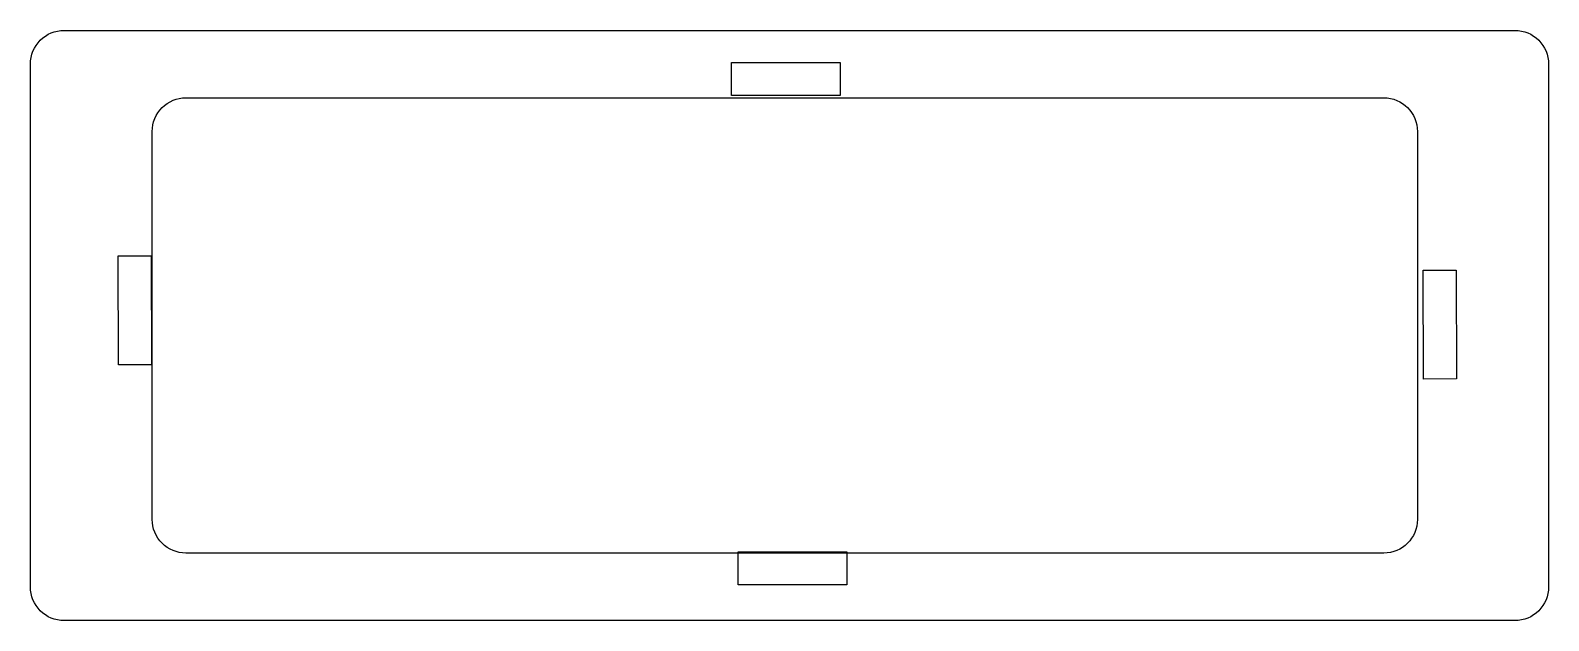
# Model space of a CAD drawing. Extents: x 0 to 90, y 0 to 35.
import ezdxf

# ---------------------------------------------------------------- set-up
doc = ezdxf.new("R2010")
doc.units = 0
doc.layers.add('Layer_1', color=7, linetype='CONTINUOUS')

msp = doc.modelspace()

# ---------------------------------------------------------------- linework, layer by layer
at = {"layer": 'Layer_1', "color": 7}
for points in [[(2.044122, 35.044054), (88.044112, 35.044054)], [(0.044122, 2.044058), (0.044122, 33.044054)], [(90.044112, 33.044054), (90.044112, 2.044058)], [(9.266433, 31.04825), (80.26641, 31.04825)], [(7.266426, 6.048255), (7.266426, 29.048251)], [(82.266418, 29.048251), (82.266418, 6.048255)], [(80.26641, 4.048256), (9.266433, 4.048256)], [(88.044112, 0.044058), (2.044122, 0.044058)]]:
    msp.add_lwpolyline(points, dxfattribs=at)
for points in [[(2.044122, 35.044054)], [(41.60339, 33.147813), (48.055476, 33.147813), (48.055476, 31.190396), (41.60339, 31.190396)], [(9.266433, 31.04825)], [(5.268619, 15.215305), (5.255691, 21.667378), (7.213105, 21.6713), (7.226033, 15.219227)], [(82.623054, 14.371281), (82.610126, 20.823353), (84.567539, 20.827275), (84.580467, 14.375203)], [(41.992802, 4.123416), (48.444887, 4.123416), (48.444887, 2.165998), (41.992802, 2.165998)]]:
    msp.add_lwpolyline(points, close=True, dxfattribs=at)
for points in [[(0.044122, 33.044054), (0.044122, 33.574487), (0.254836, 34.083195), (0.629908, 34.458268)], [(0.629908, 34.458268), (1.004981, 34.83334), (1.513689, 35.044054), (2.044122, 35.044054)], [(88.044112, 35.044054), (88.574545, 35.044054), (89.083253, 34.83334), (89.458325, 34.458268)], [(89.458325, 34.458268), (89.833398, 34.083195), (90.044112, 33.574487), (90.044112, 33.044054)], [(7.852215, 30.462464), (8.227289, 30.837537), (8.735998, 31.04825), (9.266433, 31.04825)], [(80.26641, 31.04825), (81.370984, 31.04825), (82.266418, 30.15282), (82.266418, 29.048251)], [(7.266426, 29.048251), (7.266426, 29.578684), (7.477141, 30.087391), (7.852215, 30.462464)], [(7.852215, 4.634042), (7.477141, 5.009115), (7.266426, 5.517822), (7.266426, 6.048255)], [(82.266418, 6.048255), (82.266418, 4.943686), (81.370984, 4.048256), (80.26641, 4.048256)], [(9.266433, 4.048256), (8.735998, 4.048256), (8.227289, 4.258969), (7.852215, 4.634042)], [(0.629908, 0.629844), (0.254836, 1.004917), (0.044122, 1.513625), (0.044122, 2.044058)], [(90.044112, 2.044058), (90.044112, 1.513625), (89.833398, 1.004917), (89.458325, 0.629844)], [(2.044122, 0.044058), (1.513689, 0.044058), (1.004981, 0.254772), (0.629908, 0.629844)], [(89.458325, 0.629844), (89.083253, 0.254772), (88.574545, 0.044058), (88.044112, 0.044058)]]:
    msp.add_open_spline(points, degree=3, dxfattribs=at)

doc.saveas('drawing.dxf')
